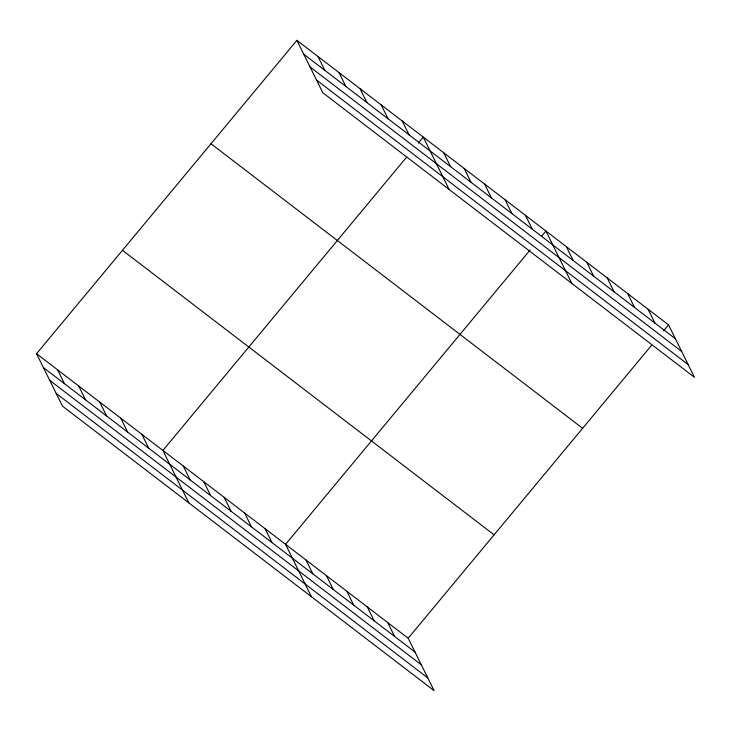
<?xml version="1.0" encoding="UTF-8"?>
<svg xmlns="http://www.w3.org/2000/svg" width="731" height="731" viewBox="0 0 731 731"><rect width="100%" height="100%" fill="white"/><g stroke="black" fill="none" stroke-linecap="round" stroke-linejoin="round"><path stroke-width="1.1" d="M36.55 353.703L408.19 638.236L434.095 690.649L62.455 406.107L36.55 353.703L296.905 40.351L668.545 324.893L694.45 377.297L322.81 92.764L296.905 40.351M406.08 157.777L162.903 450.442L188.808 502.846M418.251 143.13L423.267 137.099L449.163 189.503M530.158 249.956L285.547 544.339L311.452 596.752M541.616 236.168L545.911 230.996L571.806 283.4M408.19 638.236L651.367 345.571M663.538 330.924L668.545 324.893M303.767 54.231L675.407 338.773M310.054 66.95L681.694 351.483M316.523 80.044L688.163 364.586M210.994 143.76L582.634 428.302M122.47 250.294L494.11 534.836M43.412 367.574L415.053 652.116M49.69 380.294L421.33 664.835M56.168 393.388L427.809 677.929M648.114 309.24L654.967 323.12M627.673 293.597L634.526 307.477M607.233 277.944L614.086 291.824M586.792 262.292L593.645 276.172M566.351 246.649L573.205 260.519M525.47 215.343L532.323 229.223M505.03 199.7L511.883 213.571M484.589 184.048L491.442 197.927M464.148 168.395L471.002 182.275M443.708 152.752L450.57 166.622M402.205 120.971L409.068 134.851M381.143 104.853L388.006 118.724M360.091 88.725L366.944 102.605M339.029 72.607L345.891 86.477M317.967 56.479L324.829 70.359M387.75 622.593L394.612 636.463M367.309 606.94L374.171 620.82M346.869 591.288L353.731 605.167M326.428 575.644L333.29 589.515M305.987 559.992L312.85 573.872M265.106 528.696L271.969 542.566M244.666 513.043L251.528 526.923M224.225 497.391L231.087 511.271M203.785 481.747L210.647 495.618M183.344 466.095L190.206 479.975M141.851 434.324L148.704 448.194M120.789 418.196L127.651 432.076M99.727 402.068L106.589 415.948M78.665 385.95L85.527 399.83M57.612 369.822L64.465 383.702"/></g></svg>
